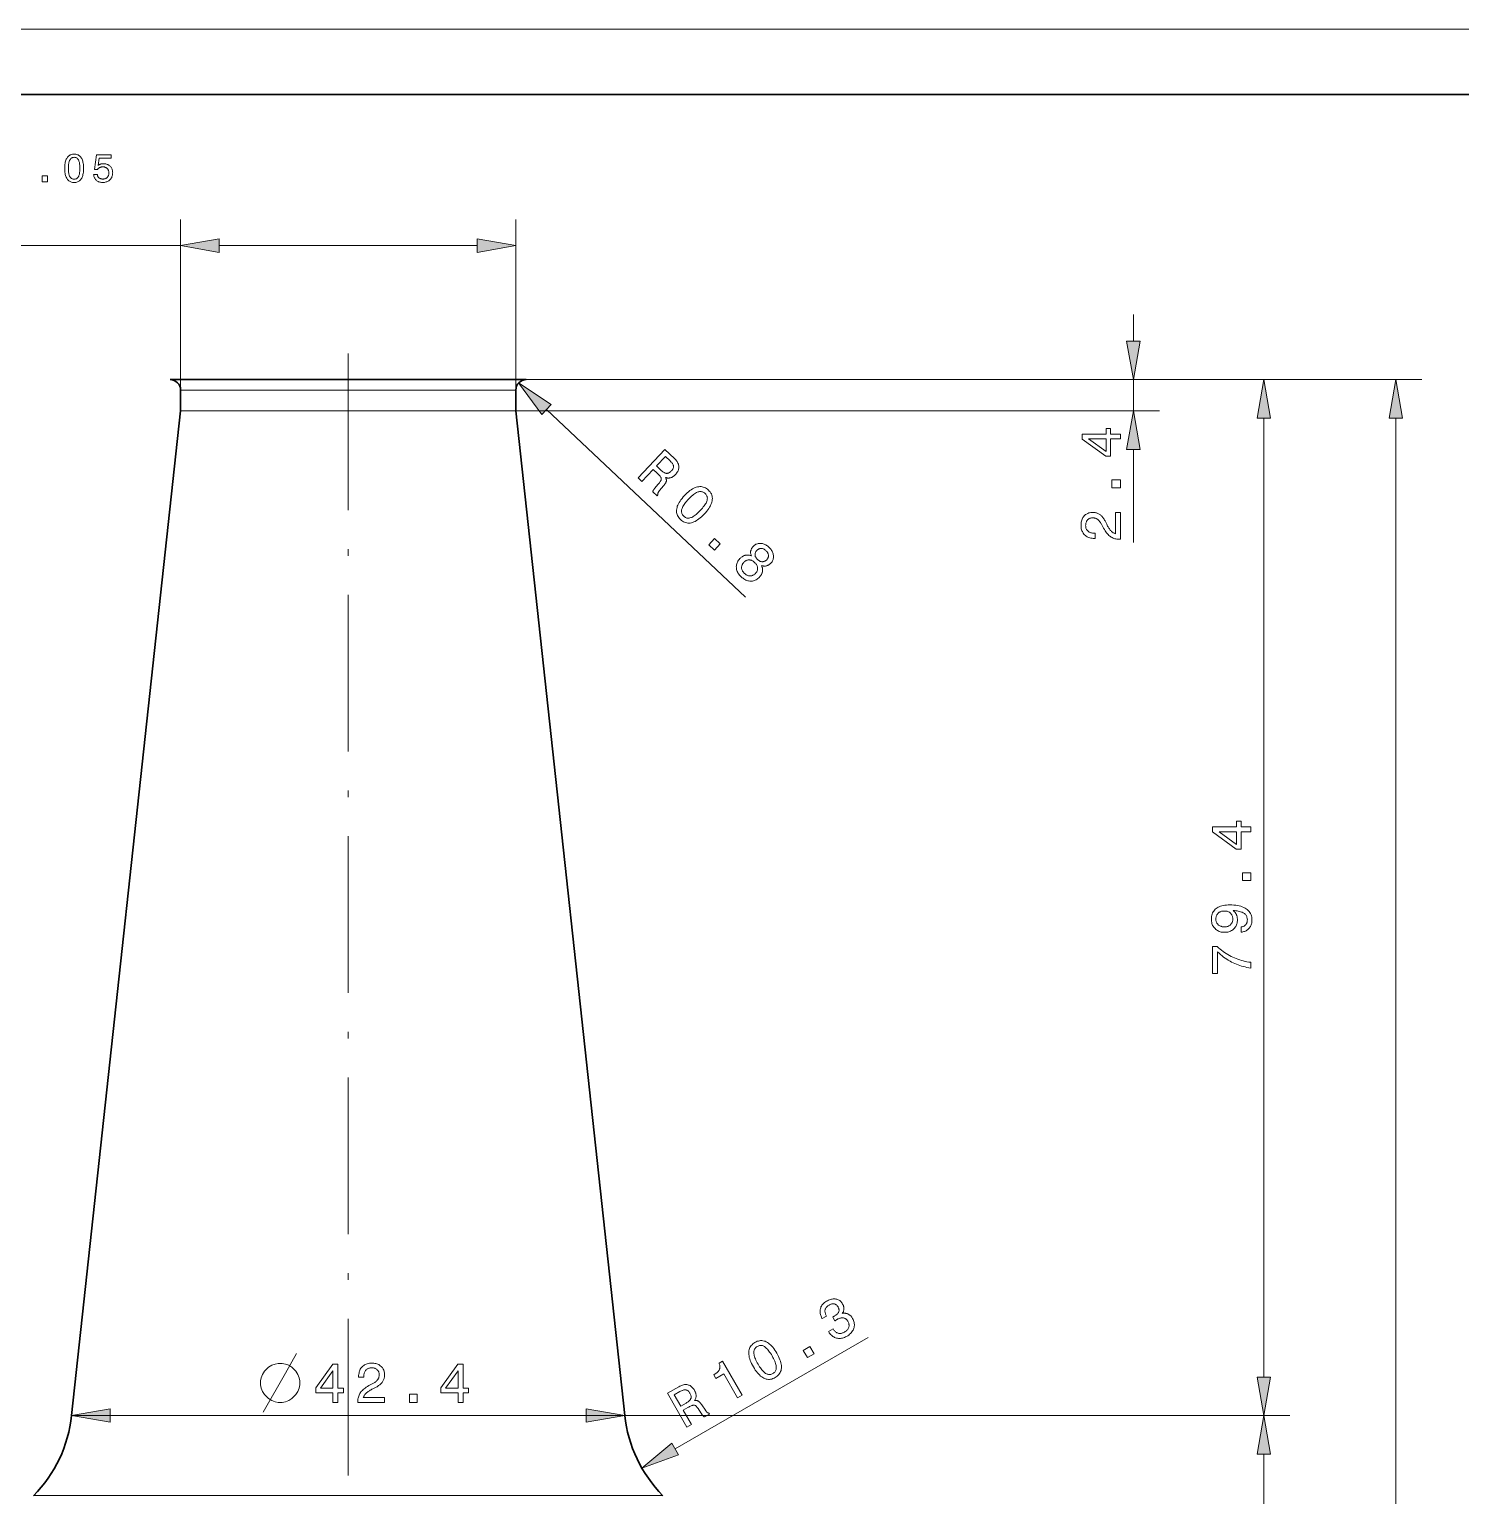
# Model space of a CAD drawing. Extents: x 0 to 297, y 0 to 420.
# Drawn here: x 80.2 to 190, y 307.6 to 420 of the extents above; entities that cross this region are included whole.
import ezdxf

# ---------------------------------------------------------------- set-up
doc = ezdxf.new("R2010")
doc.units = 0
doc.linetypes.add('DASHDOT', pattern=[18.5, 12, -3, 0.5, -3])

msp = doc.modelspace()

# ---------------------------------------------------------------- linework, layer by layer
at = {"color": 7, "lineweight": 13}
for p, q in [((0, 420), (297, 420)), ((58.04, 403.42), (91.82, 403.42)), ((118.32, 393.15), (176.86, 393.15)), ((118.32, 393.15), (166.87, 393.15)), ((118.32, 393.15), (186.98, 393.15)), ((117.52, 390.75), (166.87, 390.75)), ((119.88, 390.87), (135.12, 376.48)), ((174.86, 316.7), (174.86, 390.2)), ((184.98, 146.1), (184.98, 390.2)), ((86.42, 313.75), (122.91, 313.75)), ((125.87, 313.75), (94.5, 313.75)), ((125.87, 313.75), (176.86, 313.75)), ((125.87, 313.75), (176.86, 313.75)), ((174.86, 285.3), (174.86, 310.8)), ((128.79, 307.61), (93.1, 307.61))]:
    msp.add_line(p, q, dxfattribs=at)
at = {"color": 7, "lineweight": 30}
for p, q in [((20, 415), (292, 415)), ((91.02, 393.15), (118.32, 393.15)), ((91.82, 390.75), (83.47, 313.75)), ((117.52, 390.75), (125.87, 313.75))]:
    msp.add_line(p, q, dxfattribs=at)
at = {"color": 7, "lineweight": 13, "ltscale": 0.326846}
for p, q in [((91.82, 392.35), (91.82, 405.42)), ((117.52, 392.35), (117.52, 405.42))]:
    msp.add_line(p, q, dxfattribs=at)
at = {"color": 7, "lineweight": 13, "ltscale": 0.494779}
msp.add_line((94.77, 403.42), (114.56, 403.42), dxfattribs=at)
at = {"color": 7, "lineweight": 13, "ltscale": 0.051139}
msp.add_line((164.87, 396.1), (164.87, 398.15), dxfattribs=at)
at = {"color": 7, "linetype": 'DASHDOT', "lineweight": 13}
msp.add_line((104.67, 395.15), (104.67, 137.92), dxfattribs=at)
at = {"color": 7, "lineweight": 30, "ltscale": 0.04}
for p, q in [((91.82, 390.75), (91.82, 392.35)), ((117.52, 390.75), (117.52, 392.35))]:
    msp.add_line(p, q, dxfattribs=at)
at = {"color": 7, "lineweight": 13, "ltscale": 0.167234}
for p, q in [((98.51, 392.35), (91.82, 392.35)), ((98.51, 390.75), (91.82, 390.75))]:
    msp.add_line(p, q, dxfattribs=at)
at = {"color": 7, "lineweight": 13, "ltscale": 0.475266}
for p, q in [((117.52, 392.35), (98.51, 392.35)), ((117.52, 390.75), (98.51, 390.75))]:
    msp.add_line(p, q, dxfattribs=at)
at = {"color": 7, "lineweight": 13, "ltscale": 0.06}
msp.add_line((164.87, 390.75), (164.87, 393.15), dxfattribs=at)
at = {"color": 7, "lineweight": 13, "ltscale": 0.178279}
msp.add_line((164.87, 380.66), (164.87, 387.8), dxfattribs=at)
at = {"color": 7, "lineweight": 13, "ltscale": 0.426776}
msp.add_line((129.74, 311.19), (144.53, 319.72), dxfattribs=at)
at = {"color": 7, "lineweight": 13, "ltscale": 0.275904}
msp.add_line((94.5, 313.75), (83.47, 313.75), dxfattribs=at)
at = {"color": 7, "lineweight": 13, "ltscale": 0.313981}
msp.add_line((93.1, 307.61), (80.54, 307.61), dxfattribs=at)
at = {"color": 7, "lineweight": 13}
for points in [[(82.94, 409.35), (82.94, 409.45), (82.94, 409.55), (82.95, 409.64), (82.97, 409.73), (82.98, 409.82), (83, 409.9), (83.03, 409.97), (83.05, 410.04), (83.09, 410.1), (83.12, 410.16), (83.16, 410.21), (83.2, 410.26), (83.25, 410.3), (83.3, 410.34), (83.35, 410.37), (83.41, 410.39), (83.47, 410.41), (83.53, 410.43), (83.59, 410.43), (83.66, 410.44), (83.73, 410.43), (83.8, 410.43), (83.86, 410.41), (83.92, 410.39), (83.98, 410.37), (84.03, 410.34), (84.08, 410.3), (84.13, 410.26), (84.17, 410.21), (84.21, 410.16), (84.24, 410.1), (84.27, 410.04), (84.3, 409.97), (84.32, 409.9), (84.34, 409.82), (84.36, 409.74), (84.37, 409.65), (84.38, 409.55), (84.39, 409.45), (84.39, 409.35), (84.39, 409.24), (84.38, 409.14), (84.37, 409.05), (84.36, 408.96), (84.34, 408.88), (84.32, 408.8), (84.3, 408.73), (84.27, 408.66), (84.24, 408.59), (84.21, 408.54), (84.17, 408.49), (84.13, 408.44), (84.08, 408.4), (84.03, 408.36), (83.98, 408.33), (83.92, 408.31), (83.86, 408.29), (83.8, 408.27), (83.73, 408.27), (83.66, 408.26), (83.59, 408.27), (83.53, 408.27), (83.47, 408.29), (83.41, 408.31), (83.35, 408.33), (83.3, 408.36), (83.25, 408.4), (83.2, 408.44), (83.16, 408.49), (83.12, 408.54), (83.09, 408.6), (83.05, 408.66), (83.03, 408.73), (83, 408.8), (82.98, 408.88), (82.97, 408.96), (82.95, 409.05), (82.94, 409.14), (82.94, 409.24)], [(85.15, 408.87), (85.43, 408.87), (85.44, 408.84), (85.45, 408.81), (85.46, 408.78), (85.47, 408.75), (85.48, 408.72), (85.5, 408.7), (85.51, 408.68), (85.53, 408.65), (85.55, 408.63), (85.57, 408.61), (85.59, 408.6), (85.62, 408.58), (85.64, 408.57), (85.67, 408.56), (85.7, 408.55), (85.73, 408.54), (85.76, 408.53), (85.79, 408.53), (85.82, 408.52), (85.85, 408.52), (85.9, 408.52), (85.94, 408.53), (85.97, 408.53), (86.01, 408.54), (86.05, 408.55), (86.08, 408.57), (86.11, 408.59), (86.14, 408.6), (86.17, 408.63), (86.19, 408.65), (86.22, 408.68), (86.24, 408.71), (86.26, 408.74), (86.28, 408.77), (86.29, 408.8), (86.3, 408.83), (86.31, 408.87), (86.32, 408.91), (86.32, 408.95), (86.32, 408.99), (86.32, 409.03), (86.32, 409.07), (86.31, 409.11), (86.3, 409.15), (86.29, 409.18), (86.28, 409.21), (86.26, 409.25), (86.24, 409.28), (86.22, 409.3), (86.2, 409.33), (86.17, 409.35), (86.14, 409.38), (86.11, 409.39), (86.08, 409.41), (86.05, 409.42), (86.01, 409.44), (85.98, 409.45), (85.94, 409.45), (85.9, 409.46), (85.85, 409.46), (85.83, 409.46), (85.81, 409.45), (85.78, 409.45), (85.76, 409.45), (85.74, 409.44), (85.72, 409.44), (85.69, 409.43), (85.67, 409.43), (85.65, 409.42), (85.63, 409.41), (85.61, 409.4), (85.59, 409.39), (85.57, 409.37), (85.55, 409.36), (85.54, 409.35), (85.52, 409.33), (85.5, 409.32), (85.49, 409.3), (85.47, 409.28), (85.45, 409.26), (85.21, 409.26), (85.38, 410.38), (86.5, 410.38), (86.5, 410.13), (85.58, 410.13), (85.5, 409.56), (85.51, 409.58), (85.53, 409.59), (85.55, 409.6), (85.56, 409.61), (85.58, 409.62), (85.6, 409.63), (85.62, 409.64), (85.64, 409.65), (85.66, 409.66), (85.68, 409.66), (85.7, 409.67), (85.72, 409.68), (85.74, 409.68), (85.76, 409.69), (85.78, 409.69), (85.81, 409.69), (85.83, 409.7), (85.85, 409.7), (85.87, 409.7), (85.9, 409.7), (85.96, 409.7), (86.02, 409.69), (86.08, 409.68), (86.14, 409.67), (86.19, 409.65), (86.24, 409.63), (86.29, 409.6), (86.34, 409.58), (86.38, 409.54), (86.42, 409.51), (86.46, 409.47), (86.49, 409.43), (86.52, 409.38), (86.55, 409.33), (86.57, 409.29), (86.58, 409.23), (86.6, 409.18), (86.61, 409.12), (86.61, 409.06), (86.62, 409), (86.61, 408.94), (86.61, 408.88), (86.6, 408.82), (86.58, 408.76), (86.56, 408.7), (86.54, 408.65), (86.51, 408.6), (86.48, 408.55), (86.45, 408.51), (86.41, 408.47), (86.36, 408.43), (86.32, 408.39), (86.27, 408.36), (86.22, 408.34), (86.17, 408.31), (86.11, 408.3), (86.05, 408.28), (85.99, 408.27), (85.93, 408.26), (85.86, 408.26), (85.81, 408.26), (85.75, 408.27), (85.69, 408.28), (85.64, 408.29), (85.59, 408.3), (85.54, 408.32), (85.5, 408.34), (85.45, 408.37), (85.41, 408.4), (85.37, 408.43), (85.33, 408.46), (85.3, 408.5), (85.27, 408.54), (85.24, 408.58), (85.22, 408.62), (85.2, 408.67), (85.18, 408.72), (85.17, 408.77), (85.16, 408.82)], [(83.22, 409.35), (83.23, 409.26), (83.23, 409.18), (83.23, 409.11), (83.24, 409.04), (83.25, 408.97), (83.26, 408.91), (83.28, 408.85), (83.29, 408.8), (83.31, 408.75), (83.33, 408.71), (83.35, 408.67), (83.38, 408.64), (83.41, 408.61), (83.44, 408.58), (83.47, 408.56), (83.5, 408.54), (83.54, 408.53), (83.58, 408.52), (83.62, 408.51), (83.66, 408.51), (83.71, 408.51), (83.75, 408.52), (83.79, 408.53), (83.83, 408.54), (83.86, 408.56), (83.89, 408.58), (83.92, 408.61), (83.95, 408.64), (83.97, 408.67), (83.99, 408.71), (84.01, 408.75), (84.03, 408.8), (84.05, 408.85), (84.06, 408.91), (84.07, 408.97), (84.08, 409.04), (84.09, 409.11), (84.09, 409.18), (84.1, 409.26), (84.1, 409.35), (84.1, 409.43), (84.09, 409.51), (84.09, 409.59), (84.08, 409.66), (84.07, 409.73), (84.06, 409.79), (84.05, 409.85), (84.03, 409.9), (84.01, 409.94), (83.99, 409.99), (83.97, 410.02), (83.95, 410.06), (83.92, 410.09), (83.89, 410.11), (83.86, 410.14), (83.83, 410.15), (83.79, 410.17), (83.75, 410.18), (83.71, 410.18), (83.66, 410.19), (83.62, 410.18), (83.58, 410.18), (83.54, 410.17), (83.5, 410.15), (83.47, 410.14), (83.44, 410.11), (83.41, 410.09), (83.38, 410.06), (83.35, 410.02), (83.33, 409.98), (83.31, 409.94), (83.29, 409.89), (83.28, 409.84), (83.26, 409.79), (83.25, 409.72), (83.24, 409.66), (83.23, 409.59), (83.23, 409.51), (83.23, 409.43)], [(81.22, 408.32), (81.22, 408.77), (81.63, 408.77), (81.63, 408.32)], [(94.77, 403.94), (91.82, 403.42), (94.77, 402.9)], [(114.56, 402.9), (117.52, 403.42), (114.56, 403.94)], [(164.34, 396.1), (164.87, 393.15), (165.39, 396.1)], [(120.24, 391.25), (117.73, 392.9), (119.52, 390.49)], [(175.38, 390.2), (174.86, 393.15), (174.34, 390.2)], [(185.5, 390.2), (184.98, 393.15), (184.46, 390.2)], [(165.39, 387.8), (164.87, 390.75), (164.34, 387.8)], [(163.87, 388.6), (163.12, 388.6), (163.12, 387.28), (162.74, 387.28), (160.93, 388.59), (160.93, 388.98), (162.78, 388.98), (162.78, 389.41), (163.12, 389.41), (163.12, 388.98), (163.87, 388.98)], [(126.89, 385.62), (128.95, 387.8), (129.68, 387.11), (129.74, 387.05), (129.79, 386.99), (129.84, 386.93), (129.89, 386.87), (129.92, 386.8), (129.95, 386.74), (129.98, 386.68), (130, 386.62), (130.01, 386.55), (130.02, 386.49), (130.02, 386.43), (130.01, 386.36), (130, 386.3), (129.98, 386.24), (129.96, 386.18), (129.93, 386.11), (129.89, 386.05), (129.85, 385.99), (129.8, 385.93), (129.75, 385.87), (129.72, 385.83), (129.68, 385.8), (129.65, 385.77), (129.61, 385.75), (129.58, 385.72), (129.54, 385.7), (129.5, 385.68), (129.47, 385.66), (129.43, 385.65), (129.39, 385.63), (129.35, 385.62), (129.31, 385.62), (129.27, 385.61), (129.24, 385.61), (129.2, 385.61), (129.16, 385.61), (129.12, 385.62), (129.08, 385.63), (129.04, 385.64), (129, 385.65), (129.01, 385.62), (129.02, 385.59), (129.04, 385.56), (129.05, 385.53), (129.05, 385.5), (129.06, 385.48), (129.06, 385.45), (129.06, 385.42), (129.06, 385.39), (129.06, 385.37), (129.05, 385.34), (129.04, 385.31), (129.03, 385.28), (129.01, 385.25), (128.99, 385.22), (128.97, 385.18), (128.95, 385.15), (128.92, 385.11), (128.89, 385.07), (128.85, 385.02), (128.54, 384.65), (128.52, 384.62), (128.51, 384.6), (128.49, 384.58), (128.47, 384.56), (128.46, 384.54), (128.45, 384.52), (128.44, 384.5), (128.43, 384.48), (128.42, 384.47), (128.41, 384.45), (128.41, 384.44), (128.4, 384.42), (128.4, 384.41), (128.4, 384.39), (128.4, 384.38), (128.4, 384.36), (128.4, 384.35), (128.4, 384.34), (128.4, 384.32), (128.4, 384.31), (128.35, 384.25), (128.02, 384.56), (128.02, 384.57), (128.02, 384.58), (128.03, 384.59), (128.03, 384.61), (128.04, 384.62), (128.05, 384.64), (128.05, 384.65), (128.06, 384.67), (128.07, 384.68), (128.08, 384.7), (128.09, 384.71), (128.11, 384.73), (128.12, 384.75), (128.13, 384.77), (128.15, 384.79), (128.16, 384.81), (128.18, 384.84), (128.2, 384.86), (128.22, 384.88), (128.24, 384.91), (128.49, 385.2), (128.53, 385.25), (128.56, 385.29), (128.59, 385.33), (128.61, 385.37), (128.63, 385.41), (128.65, 385.44), (128.66, 385.47), (128.66, 385.51), (128.67, 385.54), (128.67, 385.56), (128.66, 385.59), (128.65, 385.62), (128.63, 385.66), (128.61, 385.7), (128.58, 385.74), (128.55, 385.78), (128.51, 385.83), (128.46, 385.88), (128.41, 385.93), (128.35, 385.98), (128.05, 386.27), (127.18, 385.35)], [(162.78, 387.64), (162.78, 388.6), (161.43, 388.6)], [(129.34, 386.92), (128.99, 387.26), (128.3, 386.53), (128.64, 386.22), (128.69, 386.17), (128.74, 386.13), (128.79, 386.09), (128.83, 386.06), (128.88, 386.03), (128.92, 386.01), (128.96, 385.99), (129, 385.98), (129.04, 385.97), (129.08, 385.96), (129.11, 385.96), (129.15, 385.97), (129.18, 385.98), (129.22, 385.99), (129.26, 386), (129.29, 386.02), (129.33, 386.05), (129.37, 386.08), (129.4, 386.11), (129.44, 386.15), (129.48, 386.19), (129.51, 386.22), (129.53, 386.26), (129.56, 386.3), (129.57, 386.34), (129.59, 386.37), (129.6, 386.41), (129.6, 386.45), (129.61, 386.48), (129.6, 386.52), (129.6, 386.56), (129.59, 386.59), (129.57, 386.63), (129.55, 386.67), (129.53, 386.71), (129.5, 386.75), (129.47, 386.79), (129.43, 386.83), (129.39, 386.88)], [(130.46, 384.27), (130.56, 384.37), (130.66, 384.47), (130.76, 384.56), (130.87, 384.64), (130.96, 384.71), (131.06, 384.77), (131.16, 384.82), (131.26, 384.87), (131.35, 384.9), (131.44, 384.93), (131.54, 384.94), (131.63, 384.95), (131.72, 384.95), (131.8, 384.94), (131.89, 384.92), (131.97, 384.89), (132.05, 384.85), (132.13, 384.81), (132.21, 384.75), (132.28, 384.68), (132.35, 384.61), (132.41, 384.54), (132.46, 384.46), (132.51, 384.39), (132.54, 384.3), (132.56, 384.22), (132.58, 384.14), (132.59, 384.05), (132.58, 383.96), (132.57, 383.87), (132.55, 383.77), (132.52, 383.68), (132.48, 383.58), (132.44, 383.48), (132.38, 383.38), (132.32, 383.27), (132.24, 383.17), (132.16, 383.06), (132.07, 382.95), (131.97, 382.84), (131.86, 382.73), (131.76, 382.64), (131.66, 382.55), (131.56, 382.47), (131.46, 382.4), (131.36, 382.34), (131.26, 382.28), (131.17, 382.24), (131.07, 382.21), (130.98, 382.18), (130.89, 382.16), (130.8, 382.16), (130.71, 382.16), (130.63, 382.17), (130.54, 382.19), (130.46, 382.22), (130.38, 382.26), (130.3, 382.31), (130.22, 382.36), (130.15, 382.43), (130.08, 382.5), (130.02, 382.57), (129.97, 382.65), (129.92, 382.73), (129.89, 382.81), (129.87, 382.89), (129.85, 382.97), (129.84, 383.06), (129.84, 383.15), (129.86, 383.25), (129.88, 383.34), (129.9, 383.44), (129.94, 383.53), (129.99, 383.63), (130.04, 383.74), (130.11, 383.84), (130.18, 383.94), (130.26, 384.05), (130.36, 384.16)], [(130.76, 383.98), (130.67, 383.9), (130.6, 383.81), (130.53, 383.73), (130.47, 383.65), (130.42, 383.57), (130.37, 383.49), (130.33, 383.42), (130.29, 383.35), (130.26, 383.28), (130.24, 383.22), (130.23, 383.16), (130.22, 383.1), (130.22, 383.04), (130.23, 382.98), (130.24, 382.93), (130.25, 382.88), (130.28, 382.83), (130.31, 382.78), (130.35, 382.73), (130.39, 382.69), (130.44, 382.64), (130.49, 382.61), (130.54, 382.58), (130.59, 382.56), (130.64, 382.54), (130.7, 382.54), (130.75, 382.53), (130.81, 382.54), (130.87, 382.55), (130.93, 382.57), (130.99, 382.59), (131.06, 382.62), (131.12, 382.66), (131.19, 382.71), (131.27, 382.76), (131.34, 382.82), (131.42, 382.89), (131.5, 382.96), (131.58, 383.04), (131.66, 383.13), (131.75, 383.22), (131.82, 383.3), (131.89, 383.39), (131.95, 383.47), (132.01, 383.55), (132.06, 383.62), (132.1, 383.69), (132.13, 383.76), (132.16, 383.83), (132.18, 383.89), (132.2, 383.95), (132.2, 384.01), (132.21, 384.07), (132.2, 384.13), (132.19, 384.18), (132.17, 384.23), (132.15, 384.28), (132.12, 384.33), (132.08, 384.38), (132.03, 384.42), (131.99, 384.47), (131.94, 384.5), (131.89, 384.53), (131.83, 384.55), (131.78, 384.56), (131.73, 384.57), (131.67, 384.57), (131.61, 384.57), (131.55, 384.56), (131.49, 384.54), (131.43, 384.52), (131.36, 384.49), (131.3, 384.45), (131.23, 384.4), (131.15, 384.35), (131.08, 384.29), (131, 384.22), (130.92, 384.15), (130.84, 384.07)], [(163.87, 384.86), (163.22, 384.86), (163.22, 385.46), (163.87, 385.46)], [(163.87, 380.91), (163.85, 380.91), (163.77, 380.91), (163.68, 380.92), (163.6, 380.93), (163.52, 380.94), (163.44, 380.96), (163.37, 380.98), (163.3, 381.01), (163.23, 381.04), (163.17, 381.08), (163.11, 381.12), (163.05, 381.16), (162.99, 381.21), (162.93, 381.27), (162.87, 381.34), (162.81, 381.41), (162.75, 381.48), (162.69, 381.57), (162.64, 381.66), (162.58, 381.76), (162.52, 381.86), (162.38, 382.12), (162.35, 382.16), (162.33, 382.21), (162.3, 382.25), (162.27, 382.28), (162.25, 382.32), (162.22, 382.35), (162.19, 382.38), (162.16, 382.41), (162.13, 382.43), (162.1, 382.45), (162.07, 382.47), (162.04, 382.49), (162, 382.51), (161.97, 382.52), (161.93, 382.53), (161.89, 382.54), (161.86, 382.55), (161.82, 382.55), (161.78, 382.56), (161.74, 382.56), (161.69, 382.56), (161.64, 382.55), (161.6, 382.54), (161.56, 382.53), (161.52, 382.52), (161.48, 382.5), (161.45, 382.48), (161.41, 382.45), (161.38, 382.43), (161.35, 382.4), (161.32, 382.36), (161.3, 382.33), (161.28, 382.29), (161.26, 382.25), (161.24, 382.2), (161.23, 382.16), (161.22, 382.11), (161.21, 382.06), (161.21, 382.01), (161.2, 381.96), (161.21, 381.91), (161.21, 381.85), (161.22, 381.81), (161.23, 381.76), (161.25, 381.72), (161.27, 381.67), (161.3, 381.63), (161.32, 381.6), (161.36, 381.56), (161.39, 381.53), (161.43, 381.5), (161.47, 381.47), (161.51, 381.45), (161.56, 381.43), (161.61, 381.41), (161.66, 381.4), (161.72, 381.39), (161.78, 381.38), (161.84, 381.37), (161.9, 381.37), (161.94, 381.37), (161.94, 380.98), (161.88, 380.98), (161.78, 380.98), (161.69, 380.99), (161.61, 381), (161.53, 381.02), (161.45, 381.05), (161.38, 381.08), (161.31, 381.11), (161.24, 381.15), (161.18, 381.2), (161.12, 381.25), (161.07, 381.31), (161.02, 381.37), (160.98, 381.43), (160.95, 381.5), (160.92, 381.57), (160.89, 381.64), (160.87, 381.72), (160.86, 381.8), (160.85, 381.89), (160.85, 381.98), (160.85, 382.07), (160.86, 382.15), (160.87, 382.23), (160.89, 382.31), (160.91, 382.38), (160.94, 382.45), (160.97, 382.52), (161, 382.58), (161.05, 382.64), (161.09, 382.7), (161.14, 382.75), (161.2, 382.8), (161.26, 382.84), (161.32, 382.87), (161.38, 382.9), (161.44, 382.93), (161.51, 382.95), (161.59, 382.96), (161.66, 382.97), (161.74, 382.97), (161.8, 382.97), (161.86, 382.96), (161.92, 382.96), (161.98, 382.94), (162.03, 382.93), (162.08, 382.91), (162.14, 382.89), (162.19, 382.87), (162.24, 382.84), (162.28, 382.81), (162.33, 382.78), (162.37, 382.74), (162.42, 382.7), (162.46, 382.65), (162.5, 382.61), (162.54, 382.56), (162.58, 382.5), (162.62, 382.45), (162.65, 382.38), (162.69, 382.32), (162.82, 382.07), (162.85, 382), (162.89, 381.93), (162.93, 381.87), (162.96, 381.81), (162.99, 381.76), (163.03, 381.71), (163.06, 381.66), (163.09, 381.62), (163.12, 381.58), (163.16, 381.55), (163.19, 381.52), (163.22, 381.49), (163.25, 381.47), (163.28, 381.44), (163.32, 381.42), (163.35, 381.4), (163.39, 381.38), (163.42, 381.37), (163.46, 381.35), (163.49, 381.34), (163.49, 382.97), (163.87, 382.97)], [(132.32, 380.5), (132.76, 380.97), (133.19, 380.56), (132.75, 380.09)], [(135.58, 379.64), (135.56, 379.68), (135.55, 379.72), (135.54, 379.76), (135.53, 379.8), (135.52, 379.84), (135.52, 379.87), (135.52, 379.91), (135.52, 379.95), (135.52, 379.99), (135.53, 380.02), (135.54, 380.06), (135.55, 380.09), (135.56, 380.13), (135.58, 380.17), (135.59, 380.2), (135.62, 380.23), (135.64, 380.27), (135.66, 380.3), (135.69, 380.34), (135.72, 380.37), (135.77, 380.42), (135.82, 380.46), (135.87, 380.5), (135.93, 380.53), (135.98, 380.55), (136.04, 380.57), (136.1, 380.59), (136.16, 380.6), (136.23, 380.6), (136.29, 380.6), (136.36, 380.59), (136.43, 380.58), (136.49, 380.56), (136.56, 380.54), (136.62, 380.51), (136.68, 380.48), (136.75, 380.44), (136.81, 380.4), (136.87, 380.35), (136.93, 380.29), (136.99, 380.23), (137.04, 380.18), (137.09, 380.12), (137.13, 380.06), (137.17, 379.99), (137.2, 379.93), (137.22, 379.87), (137.25, 379.8), (137.26, 379.74), (137.27, 379.67), (137.28, 379.61), (137.28, 379.54), (137.27, 379.48), (137.26, 379.42), (137.24, 379.36), (137.22, 379.3), (137.19, 379.25), (137.16, 379.19), (137.12, 379.14), (137.07, 379.09), (137.04, 379.06), (137.01, 379.03), (136.98, 379), (136.94, 378.98), (136.91, 378.95), (136.88, 378.93), (136.84, 378.92), (136.81, 378.9), (136.77, 378.89), (136.74, 378.88), (136.7, 378.87), (136.67, 378.86), (136.63, 378.86), (136.59, 378.86), (136.55, 378.86), (136.52, 378.86), (136.48, 378.87), (136.44, 378.88), (136.4, 378.89), (136.35, 378.9), (136.38, 378.86), (136.39, 378.81), (136.41, 378.76), (136.42, 378.72), (136.43, 378.67), (136.44, 378.62), (136.44, 378.58), (136.44, 378.53), (136.44, 378.49), (136.43, 378.44), (136.42, 378.4), (136.41, 378.35), (136.39, 378.31), (136.37, 378.26), (136.35, 378.22), (136.33, 378.18), (136.3, 378.14), (136.27, 378.1), (136.23, 378.05), (136.2, 378.01), (136.14, 377.95), (136.08, 377.9), (136.01, 377.85), (135.95, 377.81), (135.88, 377.78), (135.81, 377.75), (135.74, 377.73), (135.67, 377.71), (135.6, 377.71), (135.52, 377.7), (135.45, 377.71), (135.37, 377.72), (135.3, 377.74), (135.22, 377.76), (135.15, 377.79), (135.08, 377.83), (135.01, 377.87), (134.94, 377.92), (134.87, 377.97), (134.8, 378.03), (134.73, 378.1), (134.67, 378.17), (134.62, 378.23), (134.57, 378.3), (134.53, 378.37), (134.5, 378.44), (134.47, 378.52), (134.45, 378.59), (134.43, 378.66), (134.43, 378.74), (134.42, 378.81), (134.43, 378.89), (134.44, 378.96), (134.46, 379.03), (134.48, 379.1), (134.51, 379.17), (134.55, 379.24), (134.59, 379.3), (134.64, 379.37), (134.7, 379.43), (134.74, 379.47), (134.78, 379.51), (134.82, 379.54), (134.86, 379.57), (134.9, 379.6), (134.94, 379.62), (134.98, 379.64), (135.02, 379.66), (135.07, 379.67), (135.11, 379.69), (135.16, 379.7), (135.2, 379.7), (135.25, 379.7), (135.29, 379.7), (135.34, 379.7), (135.39, 379.7), (135.43, 379.69), (135.48, 379.67), (135.53, 379.66)], [(136, 380.06), (135.97, 380.03), (135.94, 380), (135.92, 379.97), (135.9, 379.93), (135.89, 379.9), (135.88, 379.86), (135.87, 379.83), (135.86, 379.79), (135.86, 379.75), (135.86, 379.71), (135.87, 379.68), (135.87, 379.64), (135.88, 379.6), (135.9, 379.56), (135.92, 379.53), (135.94, 379.49), (135.96, 379.46), (135.99, 379.42), (136.02, 379.39), (136.05, 379.36), (136.08, 379.33), (136.12, 379.3), (136.15, 379.28), (136.19, 379.25), (136.23, 379.24), (136.26, 379.22), (136.3, 379.21), (136.34, 379.2), (136.38, 379.19), (136.41, 379.19), (136.45, 379.19), (136.49, 379.2), (136.53, 379.21), (136.56, 379.22), (136.6, 379.23), (136.63, 379.25), (136.66, 379.27), (136.69, 379.29), (136.73, 379.32), (136.76, 379.35), (136.78, 379.38), (136.81, 379.41), (136.83, 379.44), (136.85, 379.48), (136.86, 379.51), (136.87, 379.54), (136.88, 379.58), (136.89, 379.61), (136.89, 379.65), (136.89, 379.69), (136.88, 379.72), (136.87, 379.76), (136.86, 379.8), (136.85, 379.83), (136.83, 379.87), (136.81, 379.9), (136.78, 379.94), (136.76, 379.97), (136.73, 380.01), (136.69, 380.04), (136.66, 380.07), (136.62, 380.1), (136.59, 380.13), (136.55, 380.15), (136.51, 380.17), (136.48, 380.18), (136.44, 380.2), (136.4, 380.2), (136.37, 380.21), (136.33, 380.21), (136.29, 380.21), (136.26, 380.21), (136.22, 380.2), (136.19, 380.19), (136.15, 380.18), (136.12, 380.16), (136.09, 380.14), (136.06, 380.12), (136.03, 380.09)], [(135.01, 379.15), (134.97, 379.11), (134.94, 379.07), (134.91, 379.03), (134.89, 378.99), (134.87, 378.95), (134.85, 378.9), (134.84, 378.86), (134.83, 378.81), (134.83, 378.77), (134.83, 378.72), (134.83, 378.68), (134.84, 378.63), (134.85, 378.59), (134.87, 378.55), (134.89, 378.5), (134.91, 378.46), (134.94, 378.42), (134.97, 378.38), (135.01, 378.34), (135.05, 378.3), (135.09, 378.26), (135.13, 378.23), (135.17, 378.2), (135.22, 378.17), (135.26, 378.15), (135.3, 378.13), (135.35, 378.12), (135.39, 378.11), (135.44, 378.11), (135.48, 378.1), (135.53, 378.11), (135.57, 378.11), (135.62, 378.12), (135.66, 378.14), (135.7, 378.15), (135.74, 378.18), (135.79, 378.2), (135.82, 378.23), (135.86, 378.27), (135.9, 378.3), (135.93, 378.34), (135.96, 378.38), (135.99, 378.42), (136.01, 378.46), (136.03, 378.5), (136.04, 378.54), (136.05, 378.58), (136.06, 378.62), (136.06, 378.67), (136.06, 378.71), (136.05, 378.76), (136.04, 378.8), (136.03, 378.84), (136.01, 378.88), (135.99, 378.93), (135.97, 378.97), (135.94, 379.01), (135.91, 379.05), (135.87, 379.09), (135.83, 379.13), (135.79, 379.17), (135.75, 379.2), (135.71, 379.23), (135.66, 379.26), (135.62, 379.28), (135.58, 379.3), (135.53, 379.31), (135.49, 379.32), (135.45, 379.33), (135.4, 379.33), (135.36, 379.33), (135.32, 379.33), (135.27, 379.32), (135.23, 379.31), (135.19, 379.29), (135.15, 379.27), (135.11, 379.25), (135.08, 379.22), (135.04, 379.19)], [(173.86, 358.48), (173.12, 358.48), (173.12, 357.16), (172.74, 357.16), (170.93, 358.48), (170.93, 358.87), (172.77, 358.87), (172.77, 359.3), (173.12, 359.3), (173.12, 358.87), (173.86, 358.87)], [(172.77, 357.53), (172.77, 358.48), (171.43, 358.48)], [(173.86, 354.75), (173.22, 354.75), (173.22, 355.34), (173.86, 355.34)], [(173.12, 350.81), (173.12, 351.21), (173.16, 351.21), (173.2, 351.22), (173.24, 351.23), (173.28, 351.24), (173.32, 351.25), (173.35, 351.27), (173.38, 351.29), (173.41, 351.31), (173.44, 351.33), (173.47, 351.36), (173.49, 351.39), (173.51, 351.42), (173.53, 351.46), (173.55, 351.49), (173.56, 351.53), (173.58, 351.57), (173.58, 351.61), (173.59, 351.65), (173.59, 351.7), (173.6, 351.75), (173.59, 351.81), (173.58, 351.87), (173.57, 351.93), (173.55, 351.99), (173.53, 352.04), (173.5, 352.09), (173.46, 352.13), (173.42, 352.18), (173.38, 352.22), (173.33, 352.25), (173.27, 352.29), (173.21, 352.32), (173.14, 352.34), (173.07, 352.37), (172.99, 352.39), (172.9, 352.41), (172.81, 352.43), (172.72, 352.44), (172.62, 352.45), (172.51, 352.46), (172.54, 352.43), (172.57, 352.4), (172.6, 352.38), (172.63, 352.35), (172.65, 352.32), (172.68, 352.29), (172.7, 352.25), (172.72, 352.22), (172.74, 352.18), (172.76, 352.15), (172.77, 352.11), (172.79, 352.07), (172.8, 352.04), (172.81, 352), (172.82, 351.96), (172.83, 351.92), (172.83, 351.87), (172.84, 351.83), (172.84, 351.79), (172.84, 351.74), (172.84, 351.66), (172.83, 351.58), (172.82, 351.5), (172.8, 351.43), (172.77, 351.36), (172.74, 351.29), (172.71, 351.23), (172.67, 351.17), (172.62, 351.11), (172.57, 351.05), (172.51, 351), (172.45, 350.96), (172.39, 350.92), (172.32, 350.88), (172.25, 350.85), (172.18, 350.83), (172.1, 350.81), (172.02, 350.8), (171.94, 350.79), (171.85, 350.79), (171.76, 350.79), (171.68, 350.8), (171.59, 350.81), (171.52, 350.83), (171.44, 350.86), (171.37, 350.89), (171.3, 350.92), (171.24, 350.97), (171.18, 351.01), (171.12, 351.07), (171.07, 351.13), (171.02, 351.19), (170.98, 351.25), (170.94, 351.32), (170.91, 351.39), (170.88, 351.47), (170.87, 351.55), (170.85, 351.63), (170.84, 351.72), (170.84, 351.81), (170.84, 351.91), (170.85, 352.01), (170.87, 352.1), (170.9, 352.19), (170.93, 352.27), (170.97, 352.35), (171.02, 352.42), (171.07, 352.49), (171.14, 352.55), (171.2, 352.61), (171.28, 352.66), (171.36, 352.71), (171.45, 352.75), (171.55, 352.79), (171.65, 352.82), (171.76, 352.84), (171.87, 352.86), (171.99, 352.88), (172.12, 352.89), (172.26, 352.89), (172.42, 352.89), (172.57, 352.88), (172.71, 352.86), (172.85, 352.84), (172.98, 352.81), (173.1, 352.78), (173.21, 352.74), (173.32, 352.7), (173.42, 352.65), (173.51, 352.59), (173.59, 352.53), (173.67, 352.46), (173.73, 352.39), (173.79, 352.31), (173.84, 352.23), (173.88, 352.14), (173.91, 352.05), (173.93, 351.95), (173.94, 351.85), (173.95, 351.74), (173.94, 351.66), (173.94, 351.58), (173.93, 351.5), (173.91, 351.43), (173.89, 351.36), (173.86, 351.3), (173.84, 351.23), (173.8, 351.17), (173.76, 351.12), (173.72, 351.07), (173.67, 351.02), (173.62, 350.97), (173.57, 350.94), (173.52, 350.9), (173.46, 350.88), (173.39, 350.85), (173.33, 350.84), (173.26, 350.82), (173.19, 350.81)], [(171.84, 351.2), (171.9, 351.21), (171.96, 351.21), (172.01, 351.22), (172.06, 351.23), (172.11, 351.24), (172.15, 351.26), (172.19, 351.28), (172.23, 351.31), (172.27, 351.34), (172.31, 351.37), (172.34, 351.4), (172.37, 351.43), (172.4, 351.47), (172.42, 351.51), (172.44, 351.55), (172.45, 351.6), (172.47, 351.64), (172.48, 351.69), (172.48, 351.74), (172.48, 351.79), (172.48, 351.85), (172.48, 351.91), (172.47, 351.96), (172.46, 352.01), (172.44, 352.06), (172.42, 352.1), (172.4, 352.14), (172.37, 352.18), (172.34, 352.22), (172.31, 352.26), (172.28, 352.29), (172.24, 352.32), (172.2, 352.34), (172.15, 352.36), (172.11, 352.38), (172.06, 352.4), (172.01, 352.41), (171.95, 352.42), (171.9, 352.42), (171.84, 352.42), (171.78, 352.42), (171.72, 352.42), (171.67, 352.41), (171.62, 352.4), (171.57, 352.38), (171.52, 352.36), (171.48, 352.34), (171.44, 352.32), (171.4, 352.29), (171.36, 352.26), (171.33, 352.22), (171.3, 352.18), (171.27, 352.14), (171.25, 352.1), (171.23, 352.06), (171.21, 352.01), (171.2, 351.96), (171.19, 351.91), (171.18, 351.86), (171.18, 351.81), (171.18, 351.75), (171.19, 351.7), (171.2, 351.65), (171.21, 351.61), (171.23, 351.56), (171.25, 351.52), (171.27, 351.48), (171.3, 351.44), (171.33, 351.4), (171.36, 351.37), (171.4, 351.34), (171.44, 351.31), (171.48, 351.29), (171.53, 351.26), (171.58, 351.25), (171.62, 351.23), (171.68, 351.22), (171.73, 351.21), (171.79, 351.21)], [(173.86, 348.05), (173.72, 348.07), (173.57, 348.1), (173.43, 348.13), (173.3, 348.16), (173.16, 348.2), (173.03, 348.24), (172.9, 348.29), (172.77, 348.34), (172.64, 348.39), (172.51, 348.45), (172.39, 348.51), (172.27, 348.58), (172.14, 348.65), (172.02, 348.73), (171.9, 348.81), (171.78, 348.89), (171.67, 348.98), (171.55, 349.08), (171.44, 349.18), (171.32, 349.28), (171.32, 347.64), (170.93, 347.64), (170.93, 349.69), (171.29, 349.69), (171.4, 349.59), (171.51, 349.5), (171.63, 349.41), (171.74, 349.32), (171.86, 349.24), (171.98, 349.16), (172.11, 349.08), (172.23, 349.01), (172.36, 348.94), (172.48, 348.88), (172.61, 348.82), (172.74, 348.77), (172.88, 348.72), (173.01, 348.67), (173.15, 348.63), (173.29, 348.59), (173.43, 348.56), (173.57, 348.53), (173.71, 348.51), (173.86, 348.49)], [(141.49, 320.2), (141.84, 320.4), (141.87, 320.35), (141.9, 320.3), (141.94, 320.26), (141.98, 320.22), (142.02, 320.18), (142.06, 320.15), (142.1, 320.12), (142.14, 320.1), (142.19, 320.08), (142.23, 320.06), (142.28, 320.05), (142.32, 320.05), (142.37, 320.04), (142.42, 320.05), (142.47, 320.05), (142.52, 320.06), (142.57, 320.08), (142.62, 320.1), (142.67, 320.12), (142.72, 320.15), (142.77, 320.18), (142.82, 320.21), (142.86, 320.24), (142.9, 320.28), (142.93, 320.31), (142.96, 320.35), (142.99, 320.39), (143.01, 320.43), (143.03, 320.47), (143.05, 320.52), (143.06, 320.56), (143.07, 320.61), (143.07, 320.65), (143.07, 320.7), (143.06, 320.74), (143.06, 320.79), (143.04, 320.84), (143.03, 320.88), (143, 320.93), (142.98, 320.98), (142.95, 321.02), (142.92, 321.06), (142.89, 321.09), (142.86, 321.12), (142.83, 321.15), (142.8, 321.17), (142.76, 321.19), (142.72, 321.21), (142.68, 321.22), (142.64, 321.23), (142.59, 321.24), (142.55, 321.24), (142.5, 321.24), (142.46, 321.23), (142.41, 321.22), (142.36, 321.21), (142.31, 321.19), (142.26, 321.17), (142.21, 321.15), (142.16, 321.12), (142.15, 321.11), (142.14, 321.11), (142.14, 321.11), (142.13, 321.1), (142.12, 321.1), (142.11, 321.09), (142.11, 321.09), (142.1, 321.08), (142.09, 321.08), (142.08, 321.07), (142.08, 321.07), (142.07, 321.06), (142.06, 321.06), (142.05, 321.05), (142.04, 321.04), (142.03, 321.04), (142.02, 321.03), (142.01, 321.02), (141.99, 321.01), (141.98, 321.01), (141.81, 321.3), (141.82, 321.3), (141.83, 321.31), (141.84, 321.31), (141.84, 321.32), (141.85, 321.32), (141.86, 321.33), (141.87, 321.33), (141.87, 321.33), (141.88, 321.34), (141.89, 321.34), (141.9, 321.35), (141.9, 321.35), (141.91, 321.35), (141.92, 321.36), (141.93, 321.36), (141.93, 321.37), (141.94, 321.37), (141.95, 321.37), (141.95, 321.38), (141.96, 321.38), (142.01, 321.41), (142.05, 321.44), (142.09, 321.47), (142.13, 321.5), (142.16, 321.53), (142.19, 321.56), (142.22, 321.6), (142.24, 321.63), (142.26, 321.66), (142.27, 321.69), (142.29, 321.73), (142.29, 321.76), (142.3, 321.8), (142.3, 321.84), (142.29, 321.87), (142.29, 321.91), (142.27, 321.95), (142.26, 321.99), (142.24, 322.03), (142.22, 322.07), (142.2, 322.11), (142.17, 322.14), (142.15, 322.17), (142.12, 322.2), (142.09, 322.23), (142.06, 322.25), (142.03, 322.27), (142, 322.28), (141.96, 322.3), (141.93, 322.3), (141.89, 322.31), (141.85, 322.31), (141.82, 322.31), (141.78, 322.31), (141.74, 322.3), (141.7, 322.29), (141.66, 322.28), (141.61, 322.26), (141.57, 322.24), (141.53, 322.21), (141.48, 322.19), (141.44, 322.15), (141.4, 322.12), (141.36, 322.09), (141.33, 322.05), (141.3, 322.02), (141.28, 321.98), (141.26, 321.94), (141.24, 321.9), (141.23, 321.86), (141.22, 321.81), (141.22, 321.77), (141.22, 321.72), (141.23, 321.68), (141.24, 321.63), (141.25, 321.58), (141.27, 321.53), (141.29, 321.48), (141.31, 321.42), (141.34, 321.37), (141.01, 321.18), (140.99, 321.2), (140.95, 321.28), (140.92, 321.36), (140.89, 321.43), (140.87, 321.5), (140.85, 321.58), (140.84, 321.65), (140.84, 321.72), (140.84, 321.8), (140.85, 321.87), (140.87, 321.94), (140.89, 322.01), (140.91, 322.08), (140.95, 322.14), (140.98, 322.2), (141.03, 322.26), (141.08, 322.32), (141.13, 322.37), (141.19, 322.42), (141.26, 322.47), (141.33, 322.51), (141.41, 322.55), (141.49, 322.59), (141.57, 322.62), (141.64, 322.65), (141.71, 322.67), (141.78, 322.68), (141.85, 322.69), (141.92, 322.69), (141.99, 322.69), (142.06, 322.68), (142.12, 322.67), (142.18, 322.65), (142.24, 322.62), (142.3, 322.59), (142.35, 322.56), (142.4, 322.51), (142.45, 322.47), (142.49, 322.42), (142.53, 322.36), (142.57, 322.29), (142.59, 322.26), (142.61, 322.22), (142.63, 322.18), (142.64, 322.14), (142.65, 322.11), (142.66, 322.07), (142.67, 322.03), (142.67, 322), (142.67, 321.96), (142.67, 321.92), (142.67, 321.89), (142.67, 321.85), (142.66, 321.82), (142.65, 321.78), (142.64, 321.75), (142.63, 321.71), (142.61, 321.68), (142.59, 321.65), (142.57, 321.61), (142.55, 321.58), (142.6, 321.59), (142.65, 321.59), (142.69, 321.59), (142.74, 321.59), (142.79, 321.59), (142.83, 321.58), (142.88, 321.57), (142.92, 321.56), (142.96, 321.54), (143, 321.52), (143.04, 321.5), (143.08, 321.48), (143.12, 321.45), (143.15, 321.42), (143.19, 321.39), (143.22, 321.36), (143.25, 321.32), (143.28, 321.28), (143.31, 321.23), (143.34, 321.19), (143.38, 321.11), (143.41, 321.04), (143.44, 320.96), (143.46, 320.89), (143.47, 320.81), (143.48, 320.74), (143.48, 320.66), (143.47, 320.59), (143.45, 320.51), (143.43, 320.44), (143.4, 320.37), (143.37, 320.29), (143.33, 320.23), (143.28, 320.16), (143.23, 320.1), (143.17, 320.04), (143.11, 319.98), (143.04, 319.92), (142.97, 319.87), (142.88, 319.82), (142.8, 319.78), (142.72, 319.74), (142.64, 319.71), (142.57, 319.69), (142.49, 319.67), (142.41, 319.66), (142.33, 319.66), (142.26, 319.66), (142.18, 319.67), (142.11, 319.69), (142.03, 319.71), (141.96, 319.74), (141.89, 319.77), (141.83, 319.81), (141.77, 319.86), (141.71, 319.91), (141.65, 319.97), (141.6, 320.03), (141.55, 320.1), (141.51, 320.18)], [(135.73, 317.49), (135.66, 317.62), (135.59, 317.74), (135.54, 317.87), (135.49, 317.98), (135.45, 318.1), (135.42, 318.21), (135.4, 318.32), (135.38, 318.42), (135.38, 318.52), (135.38, 318.62), (135.39, 318.72), (135.41, 318.8), (135.44, 318.89), (135.47, 318.97), (135.51, 319.04), (135.57, 319.11), (135.63, 319.18), (135.69, 319.24), (135.77, 319.3), (135.85, 319.35), (135.94, 319.4), (136.03, 319.44), (136.12, 319.46), (136.2, 319.48), (136.29, 319.49), (136.38, 319.49), (136.46, 319.48), (136.55, 319.46), (136.64, 319.44), (136.72, 319.4), (136.81, 319.35), (136.89, 319.3), (136.97, 319.23), (137.05, 319.16), (137.14, 319.07), (137.22, 318.98), (137.3, 318.88), (137.37, 318.77), (137.45, 318.65), (137.53, 318.52), (137.6, 318.39), (137.66, 318.27), (137.72, 318.14), (137.77, 318.02), (137.81, 317.91), (137.84, 317.8), (137.86, 317.69), (137.88, 317.59), (137.88, 317.49), (137.88, 317.39), (137.87, 317.3), (137.85, 317.21), (137.82, 317.13), (137.79, 317.05), (137.74, 316.97), (137.69, 316.9), (137.63, 316.84), (137.56, 316.77), (137.49, 316.72), (137.4, 316.66), (137.32, 316.62), (137.23, 316.58), (137.14, 316.55), (137.05, 316.53), (136.97, 316.52), (136.88, 316.52), (136.79, 316.53), (136.71, 316.55), (136.62, 316.58), (136.54, 316.62), (136.45, 316.66), (136.37, 316.72), (136.28, 316.78), (136.2, 316.86), (136.12, 316.94), (136.04, 317.03), (135.96, 317.13), (135.88, 317.24), (135.81, 317.36)], [(136.09, 317.69), (136.15, 317.59), (136.21, 317.49), (136.27, 317.4), (136.33, 317.32), (136.39, 317.25), (136.45, 317.18), (136.5, 317.12), (136.56, 317.07), (136.62, 317.02), (136.67, 316.98), (136.73, 316.95), (136.78, 316.93), (136.84, 316.91), (136.89, 316.9), (136.95, 316.89), (137, 316.89), (137.06, 316.9), (137.12, 316.92), (137.17, 316.94), (137.23, 316.97), (137.28, 317), (137.33, 317.04), (137.37, 317.08), (137.4, 317.12), (137.43, 317.17), (137.46, 317.22), (137.48, 317.27), (137.49, 317.33), (137.49, 317.39), (137.49, 317.45), (137.49, 317.52), (137.48, 317.59), (137.46, 317.66), (137.44, 317.74), (137.41, 317.83), (137.37, 317.92), (137.33, 318.01), (137.28, 318.11), (137.23, 318.21), (137.17, 318.32), (137.11, 318.42), (137.05, 318.52), (136.98, 318.61), (136.92, 318.69), (136.87, 318.77), (136.81, 318.83), (136.75, 318.9), (136.69, 318.95), (136.64, 318.99), (136.58, 319.03), (136.53, 319.06), (136.48, 319.09), (136.42, 319.11), (136.37, 319.12), (136.31, 319.12), (136.26, 319.12), (136.2, 319.11), (136.14, 319.09), (136.09, 319.07), (136.03, 319.04), (135.98, 319.01), (135.93, 318.97), (135.89, 318.93), (135.86, 318.89), (135.83, 318.84), (135.8, 318.79), (135.78, 318.74), (135.77, 318.68), (135.77, 318.62), (135.76, 318.56), (135.77, 318.49), (135.78, 318.42), (135.8, 318.34), (135.82, 318.26), (135.85, 318.18), (135.89, 318.09), (135.93, 318), (135.98, 317.9), (136.03, 317.8)], [(139.87, 318.19), (139.55, 318.74), (140.07, 319.04), (140.39, 318.48)], [(99.61, 317.75), (99.31, 317.75), (99.06, 317.7), (98.81, 317.6), (98.56, 317.45), (98.26, 317.15), (98.11, 316.9), (98.01, 316.65), (97.96, 316.4), (97.96, 316.1), (98.01, 315.85), (98.11, 315.6), (98.26, 315.35), (98.56, 315.05), (98.81, 314.9), (99.06, 314.8), (99.31, 314.75), (99.61, 314.75), (99.86, 314.8), (100.11, 314.9), (100.36, 315.05), (100.66, 315.35), (100.81, 315.6), (100.91, 315.85), (100.96, 316.1), (100.96, 316.4), (100.91, 316.65), (100.81, 316.9), (100.66, 317.15), (100.36, 317.45), (100.11, 317.6), (99.86, 317.7)], [(103.49, 314.75), (103.49, 315.49), (102.18, 315.49), (102.18, 315.87), (103.49, 317.68), (103.88, 317.68), (103.88, 315.84), (104.31, 315.84), (104.31, 315.49), (103.88, 315.49), (103.88, 314.75)], [(102.54, 315.84), (103.49, 315.84), (103.49, 317.18)], [(105.4, 314.75), (105.4, 314.76), (105.4, 314.85), (105.41, 314.93), (105.42, 315.02), (105.44, 315.09), (105.45, 315.17), (105.48, 315.24), (105.5, 315.31), (105.53, 315.38), (105.57, 315.44), (105.61, 315.51), (105.65, 315.56), (105.7, 315.62), (105.76, 315.68), (105.83, 315.74), (105.9, 315.8), (105.98, 315.86), (106.06, 315.92), (106.15, 315.98), (106.25, 316.04), (106.36, 316.1), (106.61, 316.24), (106.65, 316.26), (106.7, 316.29), (106.74, 316.31), (106.77, 316.34), (106.81, 316.37), (106.84, 316.4), (106.87, 316.42), (106.9, 316.45), (106.92, 316.48), (106.95, 316.52), (106.97, 316.55), (106.98, 316.58), (107, 316.61), (107.01, 316.65), (107.02, 316.68), (107.03, 316.72), (107.04, 316.76), (107.05, 316.8), (107.05, 316.84), (107.05, 316.88), (107.05, 316.93), (107.04, 316.97), (107.04, 317.01), (107.02, 317.05), (107.01, 317.09), (106.99, 317.13), (106.97, 317.17), (106.95, 317.2), (106.92, 317.23), (106.89, 317.26), (106.85, 317.29), (106.82, 317.32), (106.78, 317.34), (106.74, 317.36), (106.7, 317.37), (106.65, 317.39), (106.6, 317.4), (106.56, 317.4), (106.5, 317.41), (106.45, 317.41), (106.4, 317.41), (106.35, 317.4), (106.3, 317.39), (106.25, 317.38), (106.21, 317.36), (106.16, 317.34), (106.13, 317.32), (106.09, 317.29), (106.05, 317.26), (106.02, 317.22), (105.99, 317.19), (105.96, 317.14), (105.94, 317.1), (105.92, 317.05), (105.9, 317), (105.89, 316.95), (105.88, 316.9), (105.87, 316.84), (105.87, 316.78), (105.86, 316.71), (105.86, 316.68), (105.47, 316.68), (105.47, 316.74), (105.47, 316.83), (105.48, 316.92), (105.5, 317.01), (105.51, 317.09), (105.54, 317.16), (105.57, 317.24), (105.6, 317.31), (105.64, 317.37), (105.69, 317.43), (105.74, 317.49), (105.8, 317.54), (105.86, 317.59), (105.92, 317.63), (105.99, 317.67), (106.06, 317.7), (106.13, 317.72), (106.21, 317.74), (106.3, 317.76), (106.38, 317.77), (106.47, 317.77), (106.56, 317.77), (106.64, 317.76), (106.72, 317.75), (106.8, 317.73), (106.87, 317.71), (106.94, 317.68), (107.01, 317.65), (107.07, 317.61), (107.13, 317.57), (107.19, 317.52), (107.24, 317.47), (107.29, 317.42), (107.33, 317.36), (107.36, 317.3), (107.39, 317.24), (107.42, 317.17), (107.44, 317.1), (107.45, 317.03), (107.46, 316.95), (107.46, 316.87), (107.46, 316.81), (107.46, 316.75), (107.45, 316.7), (107.44, 316.64), (107.42, 316.58), (107.4, 316.53), (107.38, 316.48), (107.36, 316.43), (107.33, 316.38), (107.3, 316.33), (107.27, 316.29), (107.23, 316.24), (107.19, 316.2), (107.15, 316.16), (107.1, 316.11), (107.05, 316.07), (106.99, 316.04), (106.94, 316), (106.88, 315.96), (106.81, 315.93), (106.56, 315.8), (106.49, 315.76), (106.42, 315.73), (106.36, 315.69), (106.3, 315.65), (106.25, 315.62), (106.2, 315.59), (106.15, 315.55), (106.11, 315.52), (106.08, 315.49), (106.04, 315.46), (106.01, 315.43), (105.98, 315.4), (105.96, 315.37), (105.93, 315.33), (105.91, 315.3), (105.89, 315.26), (105.87, 315.23), (105.86, 315.19), (105.85, 315.16), (105.83, 315.12), (107.46, 315.12), (107.46, 314.75)], [(113.09, 314.75), (113.09, 315.49), (111.77, 315.49), (111.77, 315.87), (113.08, 317.68), (113.48, 317.68), (113.48, 315.84), (113.9, 315.84), (113.9, 315.49), (113.48, 315.49), (113.48, 314.75)], [(112.13, 315.84), (113.09, 315.84), (113.09, 317.18)], [(134.52, 315.1), (133.46, 316.95), (132.85, 316.6), (132.7, 316.87), (132.76, 316.91), (132.82, 316.95), (132.88, 316.99), (132.93, 317.03), (132.97, 317.07), (133.01, 317.11), (133.05, 317.15), (133.08, 317.19), (133.1, 317.23), (133.13, 317.28), (133.14, 317.32), (133.15, 317.36), (133.16, 317.41), (133.17, 317.46), (133.17, 317.5), (133.16, 317.55), (133.15, 317.61), (133.14, 317.66), (133.12, 317.71), (133.1, 317.77), (133.36, 317.91), (134.86, 315.3)], [(130.64, 312.86), (129.14, 315.46), (130.01, 315.96), (130.09, 316), (130.16, 316.03), (130.23, 316.06), (130.31, 316.09), (130.38, 316.11), (130.44, 316.12), (130.51, 316.12), (130.58, 316.12), (130.64, 316.12), (130.7, 316.11), (130.76, 316.09), (130.82, 316.07), (130.88, 316.04), (130.94, 316), (130.99, 315.96), (131.04, 315.91), (131.09, 315.86), (131.13, 315.8), (131.18, 315.74), (131.22, 315.67), (131.25, 315.63), (131.27, 315.59), (131.28, 315.54), (131.3, 315.5), (131.31, 315.46), (131.32, 315.42), (131.33, 315.38), (131.34, 315.34), (131.34, 315.3), (131.34, 315.26), (131.34, 315.22), (131.34, 315.18), (131.33, 315.14), (131.32, 315.1), (131.31, 315.07), (131.3, 315.03), (131.28, 314.99), (131.26, 314.96), (131.24, 314.92), (131.22, 314.89), (131.25, 314.89), (131.28, 314.9), (131.31, 314.9), (131.34, 314.9), (131.37, 314.9), (131.4, 314.9), (131.43, 314.89), (131.45, 314.88), (131.48, 314.87), (131.5, 314.86), (131.53, 314.85), (131.55, 314.83), (131.58, 314.81), (131.6, 314.79), (131.63, 314.76), (131.66, 314.73), (131.69, 314.7), (131.71, 314.66), (131.74, 314.62), (131.78, 314.57), (132.05, 314.17), (132.06, 314.14), (132.08, 314.12), (132.1, 314.09), (132.11, 314.07), (132.13, 314.05), (132.14, 314.04), (132.16, 314.02), (132.17, 314.01), (132.18, 314), (132.2, 313.98), (132.21, 313.98), (132.22, 313.97), (132.23, 313.96), (132.25, 313.95), (132.26, 313.95), (132.28, 313.94), (132.29, 313.94), (132.3, 313.94), (132.32, 313.93), (132.33, 313.93), (132.37, 313.86), (131.98, 313.64), (131.97, 313.64), (131.96, 313.65), (131.95, 313.66), (131.94, 313.67), (131.93, 313.68), (131.92, 313.69), (131.9, 313.7), (131.89, 313.71), (131.88, 313.72), (131.87, 313.74), (131.85, 313.75), (131.84, 313.77), (131.82, 313.79), (131.81, 313.81), (131.79, 313.83), (131.78, 313.85), (131.76, 313.87), (131.75, 313.9), (131.73, 313.92), (131.71, 313.95), (131.5, 314.28), (131.47, 314.32), (131.43, 314.36), (131.4, 314.4), (131.37, 314.44), (131.34, 314.47), (131.31, 314.49), (131.29, 314.51), (131.26, 314.53), (131.23, 314.54), (131.2, 314.55), (131.17, 314.55), (131.14, 314.55), (131.1, 314.54), (131.06, 314.53), (131.01, 314.51), (130.96, 314.49), (130.91, 314.47), (130.84, 314.44), (130.78, 314.4), (130.71, 314.36), (130.35, 314.16), (130.99, 313.06)], [(174.34, 316.7), (174.86, 313.75), (175.38, 316.7)], [(109.36, 314.75), (109.36, 315.39), (109.95, 315.39), (109.95, 314.75)], [(130.1, 315.58), (129.67, 315.34), (130.17, 314.48), (130.57, 314.71), (130.63, 314.74), (130.68, 314.78), (130.73, 314.81), (130.78, 314.85), (130.82, 314.88), (130.85, 314.92), (130.88, 314.95), (130.9, 314.98), (130.92, 315.02), (130.94, 315.05), (130.95, 315.09), (130.96, 315.12), (130.96, 315.16), (130.96, 315.2), (130.95, 315.24), (130.94, 315.28), (130.93, 315.32), (130.91, 315.37), (130.89, 315.41), (130.87, 315.46), (130.84, 315.5), (130.81, 315.54), (130.78, 315.58), (130.75, 315.61), (130.72, 315.64), (130.69, 315.66), (130.66, 315.68), (130.63, 315.7), (130.59, 315.71), (130.56, 315.72), (130.52, 315.72), (130.48, 315.72), (130.44, 315.72), (130.4, 315.71), (130.35, 315.7), (130.31, 315.68), (130.26, 315.67), (130.21, 315.64), (130.15, 315.62)], [(86.42, 314.27), (83.47, 313.75), (86.42, 313.23)], [(122.91, 313.23), (125.87, 313.75), (122.91, 314.27)], [(175.38, 310.8), (174.86, 313.75), (174.34, 310.8)], [(129.48, 311.64), (127.18, 309.72), (130, 310.74)]]:
    msp.add_lwpolyline(points, close=True, dxfattribs=at)
msp.add_lwpolyline([(98.16, 314), (99.86, 317), (100.71, 318.5)], dxfattribs=at)
at = {"color": 7, "lineweight": 30}
for centre, radius, start, end in [((91.02, 392.35), 0.8, 360, 90), ((118.32, 392.35), 0.8, 90, 180), ((73.23, 314.86), 10.3, 315.2447, 353.8109), ((136.11, 314.86), 10.3, 186.1891, 224.7553)]:
    msp.add_arc(centre, radius, start, end, dxfattribs=at)
at = {"color": 7, "lineweight": 13}
for points in [[(94.77, 403.94), (91.82, 403.42), (94.77, 403.94), (94.77, 402.9)], [(114.56, 402.9), (117.52, 403.42), (114.56, 402.9), (114.56, 403.94)], [(164.34, 396.1), (164.87, 393.15), (164.34, 396.1), (165.39, 396.1)], [(120.24, 391.25), (117.73, 392.9), (120.24, 391.25), (119.52, 390.49)], [(175.38, 390.2), (174.86, 393.15), (175.38, 390.2), (174.34, 390.2)], [(185.5, 390.2), (184.98, 393.15), (185.5, 390.2), (184.46, 390.2)], [(165.39, 387.8), (164.87, 390.75), (165.39, 387.8), (164.34, 387.8)], [(174.34, 316.7), (174.86, 313.75), (174.34, 316.7), (175.38, 316.7)], [(86.42, 314.27), (83.47, 313.75), (86.42, 314.27), (86.42, 313.23)], [(122.91, 313.23), (125.87, 313.75), (122.91, 313.23), (122.91, 314.27)], [(175.38, 310.8), (174.86, 313.75), (175.38, 310.8), (174.34, 310.8)], [(129.48, 311.64), (127.18, 309.72), (129.48, 311.64), (130, 310.74)]]:
    msp.add_solid(points, dxfattribs=at)

doc.saveas('drawing.dxf')
